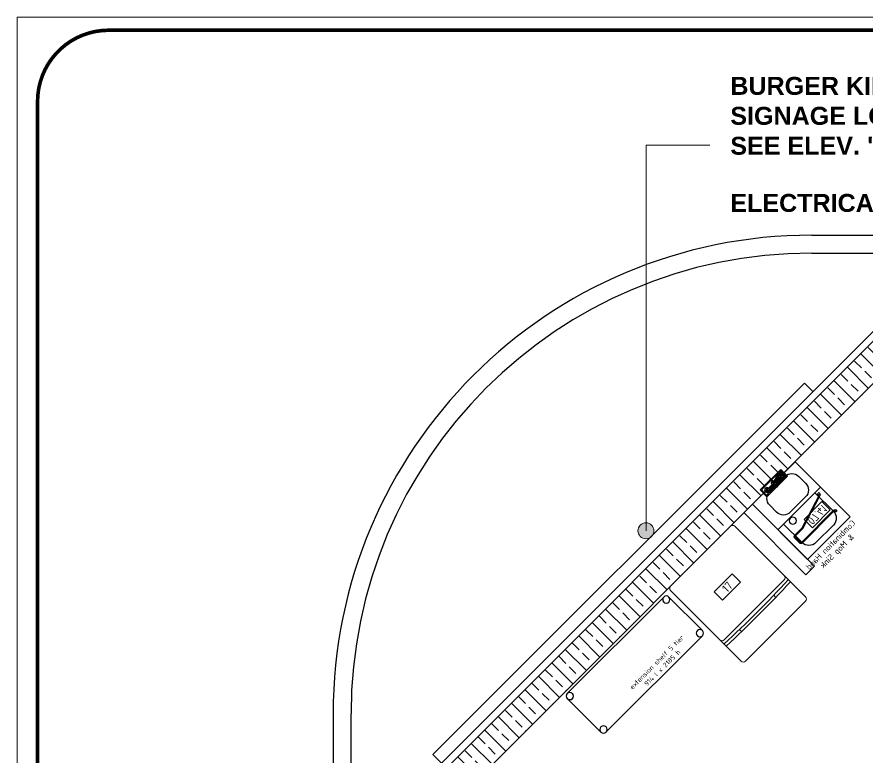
# Model space of a CAD drawing. Header units: inches. Extents: x 0 to 24647, y -6 to 17516.
# Drawn here: x 0 to 7110, y 11325 to 17516 of the extents above; entities that cross this region are included whole.
import ezdxf
from ezdxf.enums import TextEntityAlignment as Align

# ---------------------------------------------------------------- set-up
doc = ezdxf.new("R2010")
doc.units = ezdxf.units.IN
doc.header["$MEASUREMENT"] = 0
doc.linetypes.add('MITTE', pattern=[2, 1.25, -0.25, 0.25, -0.25])
for name, color, linetype in [('2', 251, 'Continuous'), ('410P', 4, 'Continuous'), ('A-TITL-BORD', 6, 'Continuous'), ('BK FAB', 130, 'Continuous'), ('BK ROUGGHIN', 160, 'Continuous'), ('BK ROUGHINTEXT', 6, 'Continuous'), ('dimline', 8, 'Continuous'), ('EQUIP', 1, 'Continuous'), ('Text Block', 150, 'Continuous'), ('WALL', 2, 'Continuous'), ('Xr-Site Floor Plans$0$a-sb_hatch', 8, 'Continuous'), ('Xr-Site Floor Plans$0$AFP-Kerb', 2, 'Continuous'), ('Xr-Site Floor Plans$0$CLADD', 4, 'Continuous'), ('Xr-Site Floor Plans$0$ISLAND', 7, 'Continuous'), ('Xr-Site Floor Plans$0$Xr_Site-Floor plans$0$a-site_counter', 8, 'Continuous'), ('Xr-Site Floor Plans$0$Xr_Site-Floor plans$0$a-site_sb-cladding', 1, 'Continuous'), ('Xr-Site Floor Plans$0$Xr_Site-Floor plans$0$AFP-Wall', 7, 'Continuous')]:
    doc.layers.add(name, color=color, linetype=linetype)
doc.layers.add('A-FURN-FIXD', color=1, linetype='Continuous', lineweight=15)
doc.styles.add('ARIAL', font='arial.ttf')
doc.styles.add('ISO', font='ISO8')
doc.styles.add('ISO8', font='isocp2.shx')

# ---------------------------------------------------------------- blocks, each defined once
blk = doc.blocks.new('POS_G')
at = {"layer": '410P'}
blk.add_lwpolyline([(-106.1, -49.5), (-106.1, 49.5), (106.1, 49.5), (106.1, -49.5)], close=True, dxfattribs=at)
at = {"layer": '410P', "color": 3, "style": 'ISO8'}
blk.add_attdef('POS', text='', height=70.7, dxfattribs=at).set_placement((0, 0), align=Align.MIDDLE)
blk = doc.blocks.new('ice machine')
at = {"layer": 'A-FURN-FIXD'}
for p, q in [((-25.4, 381.3, 0), (-863.6, 381.3, 0)), ((-889, 355.8, 0), (-889, -355.9, 0)), ((0, 355.8, 0), (0, -355.9, 0)), ((-689.7, 203.5, 0), (-664.3, 203.5, 0)), ((-689.7, -202.9, 0), (-664.3, -202.9, 0)), ((-863.6, -381.2, 0), (-25.4, -381.2, 0))]:
    blk.add_line(p, q, dxfattribs=at)
at = {"layer": 'A-FURN-FIXD', "linetype": 'Continuous'}
for p, q in [((-635, 355.8, 0), (-635, -355.9, 0)), ((-609.6, -381.2, 0), (-25.4, -381.2, 0))]:
    blk.add_line(p, q, dxfattribs=at)
at = {"layer": 'A-FURN-FIXD'}
for centre, major_axis, ratio, start_param, end_param in [((-863.6, 355.8, 0), (18, -18), 1, 2.356194, 3.926991), ((8750.8, 0), (0, -9448.9), 0.999344, 4.67203, 4.752748), ((8750.8, 0), (0, 9423.5), 0.999342, 1.530437, 1.611156), ((-863.6, -355.9, 0), (18, 18), 1, 2.356194, 3.926991)]:
    blk.add_ellipse(centre, major_axis=major_axis, ratio=ratio, start_param=start_param, end_param=end_param, dxfattribs=at)
at = {"layer": 'A-FURN-FIXD', "linetype": 'Continuous'}
for centre, major_axis in [((-609.6, 355.8, 0), (18, -18)), ((-609.6, -355.9, 0), (18, 18))]:
    blk.add_ellipse(centre, major_axis=major_axis, ratio=1, start_param=2.356194, end_param=3.926991, dxfattribs=at)
at = {"layer": 'A-FURN-FIXD', "extrusion": (0, 0, -1)}
for centre, major_axis, start_param, end_param in [((-25.4, 355.8, 0), (18, 18), 5.497787, 7.068583), ((-25.4, -355.9, 0), (18, -18), -0.785398, 0.785398)]:
    blk.add_ellipse(centre, major_axis=major_axis, ratio=1, start_param=start_param, end_param=end_param, dxfattribs=at)
at = {"color": 8}
ref = blk.add_blockref('POS_G', (-340.5, 23.9, 0), dxfattribs=dict(at, rotation=89.99999999997866))
ref.add_attrib('POS', '17', dxfattribs={"layer": '410P', "color": 3, "height": 70.71, "rotation": 270, "style": 'ISO8'}).set_placement((-340.5, 23.9, 0), align=Align.MIDDLE)
blk = doc.blocks.new('dfagsdg')
at = {"layer": 'EQUIP', "flags": 128}
for points in [[(-41856.1, -102151.1), (-41856.1, -103291.1)], [(-41826.1, -102121.1), (-41429.1, -102121.1)], [(-41429.1, -102121.1), (-41826.1, -102121.1)], [(-41399.1, -103291.1), (-41399.1, -102151.1)], [(-41826.1, -103321.1), (-41429.1, -103321.1)]]:
    blk.add_lwpolyline(points, dxfattribs=at)
at = {"layer": 'EQUIP'}
for centre in [(-41826.1, -102151.1), (-41429.1, -102151.1), (-41826.1, -103289.7), (-41429.1, -103291.1)]:
    blk.add_circle(centre, 30, dxfattribs=at)
at = {"layer": 'EQUIP', "style": 'ISO', "text_generation_flag": 2}
for s, p in [('extension shelf 5 tier', (-41742.8, -102578.1)), ('914 l x 2185 h', (-41809.5, -102578.1))]:
    blk.add_text(s, height=40, rotation=270, dxfattribs=at).set_placement(p, align=Align.MIDDLE)
blk = doc.blocks.new('POS-G-A')
at = {"layer": '410P'}
blk.add_lwpolyline([(-105, -49), (-105, 49), (105, 49), (105, -49)], close=True, dxfattribs=at)
at = {"layer": '410P', "color": 3, "style": 'ISO8'}
blk.add_attdef('POS', text='', height=70, dxfattribs=at).set_placement((0, 0), align=Align.MIDDLE_CENTER)
blk = doc.blocks.new('A$C53183CAD')
at = {"layer": 'BK ROUGGHIN'}
for p, q in [((-0.6203, 0.0195), (-0.6203, -0.0615)), ((-0.3773, 0.0195), (-0.6203, 0.0195)), ((-0.6122, 0.0114), (-0.6122, -0.0534)), ((-0.6088, 0.0114), (-0.6122, 0.0114)), ((-0.6088, 0.0114), (-0.5189, -0.0186)), ((-0.3854, 0.0114), (-0.5832, 0.0114)), ((-0.5832, 0.0114), (-0.5163, -0.0109)), ((-0.5794, 0.0114), (-0.5774, 0.0094)), ((-0.5722, 0.0114), (-0.5667, 0.0059)), ((-0.565, 0.0114), (-0.556, 0.0023)), ((-0.5579, 0.0114), (-0.5452, -0.0013)), ((-0.5507, 0.0114), (-0.5345, -0.0049)), ((-0.5436, 0.0114), (-0.5237, -0.0085)), ((-0.5364, 0.0114), (-0.5155, -0.0096)), ((-0.5292, 0.0114), (-0.5121, -0.0058)), ((-0.5221, 0.0114), (-0.5078, -0.0029)), ((-0.5149, 0.0114), (-0.5024, -0.0011)), ((-0.5078, 0.0114), (-0.4988, 0.0024)), ((-0.5006, 0.0114), (-0.4988, 0.0096)), ((-0.4988, 0.0096), (-0.4682, -0.021)), ((-0.4988, 0.0024), (-0.4953, -0.0011)), ((-0.4934, 0.0114), (-0.461, -0.021)), ((-0.4863, 0.0114), (-0.4539, -0.021)), ((-0.4791, 0.0114), (-0.4467, -0.021)), ((-0.472, 0.0114), (-0.4396, -0.021)), ((-0.4648, 0.0114), (-0.4374, -0.016)), ((-0.4576, 0.0114), (-0.4353, -0.0109)), ((-0.4505, 0.0114), (-0.4323, -0.0069)), ((-0.4433, 0.0114), (-0.4283, -0.0037)), ((-0.4362, 0.0114), (-0.4233, -0.0015)), ((-0.429, 0.0114), (-0.4168, -0.0008)), ((-0.4218, 0.0114), (-0.4056, -0.0048)), ((-0.4147, 0.0114), (-0.3854, -0.0179)), ((-0.4075, 0.0114), (-0.3854, -0.0108)), ((-0.4004, 0.0114), (-0.3854, -0.0036)), ((-0.3932, 0.0114), (-0.3854, 0.0036)), ((-0.386, 0.0114), (-0.3854, 0.0107)), ((-0.3854, -0.0534), (-0.3854, 0.0114)), ((-0.3773, -0.0615), (-0.3773, 0.0195)), ((-0.6203, -0.0615), (-0.3773, -0.0615)), ((-0.6122, -0.0534), (-0.4144, -0.0534)), ((-0.4813, -0.0312), (-0.4144, -0.0534)), ((-0.4788, -0.0175), (-0.4754, -0.021)), ((-0.4787, -0.0235), (-0.3888, -0.0534)), ((-0.4754, -0.021), (-0.47, -0.0264)), ((-0.4682, -0.021), (-0.4593, -0.0299)), ((-0.461, -0.021), (-0.4486, -0.0335)), ((-0.4539, -0.021), (-0.4378, -0.0371)), ((-0.4467, -0.021), (-0.4271, -0.0407)), ((-0.4396, -0.021), (-0.438, -0.0226)), ((-0.4194, -0.0412), (-0.4163, -0.0443)), ((-0.4128, -0.0407), (-0.4056, -0.0478)), ((-0.4077, -0.0386), (-0.3949, -0.0514)), ((-0.4036, -0.0355), (-0.3857, -0.0534)), ((-0.4016, -0.0089), (-0.3894, -0.021)), ((-0.4005, -0.0315), (-0.3854, -0.0466)), ((-0.3983, -0.0265), (-0.3854, -0.0394)), ((-0.3976, -0.0201), (-0.3966, -0.021)), ((-0.3966, -0.021), (-0.3854, -0.0322)), ((-0.3894, -0.021), (-0.3854, -0.0251)), ((-0.3888, -0.0534), (-0.3854, -0.0534))]:
    blk.add_line(p, q, dxfattribs=at)
at = {"layer": 'BK ROUGGHIN', "linetype": 'MITTE', "ltscale": 0.5}
for p, q in [((-0.4988, -0.0696), (-0.4988, 0.0276)), ((-0.6284, -0.021), (-0.3692, -0.021))]:
    blk.add_line(p, q, dxfattribs=at)
at = {"layer": 'BK ROUGGHIN'}
for centre, radius in [((-0.5798, -0.021), 0.0202), ((-0.5798, -0.021), 0.0121), ((-0.4988, -0.021), 0.0121), ((-0.4178, -0.021), 0.0202), ((-0.4178, -0.021), 0.0121)]:
    blk.add_circle(centre, radius, dxfattribs=at)
for start, end in [(173.10201, 330.02809), (353.10201, 150.02809)]:
    blk.add_arc((-0.4988, -0.021), 0.0202, start, end, dxfattribs=at)
blk = doc.blocks.new('07.41')
at = {"layer": 'BK FAB'}
for p, q in [((48472.6, 59019.5), (48975.6, 59019.9)), ((48472.6, 59019.5), (48473.2, 58369.5)), ((48976.2, 58369.9), (48975.6, 59019.9)), ((48618.9, 58993.2), (48798.9, 58993.3)), ((48538, 58831), (48537.9, 58912.1)), ((48880, 58831.3), (48879.9, 58912.4)), ((48619.1, 58750.1), (48799.1, 58750.3)), ((48472.9, 58719.5), (48975.9, 58719.9)), ((48514.4, 58683), (48514.4, 58697)), ((48514.9, 58697.5), (48528.9, 58697.5)), ((48528.9, 58682.5), (48514.9, 58682.5)), ((48820.5, 58579.1), (48527.7, 58671.5)), ((48529.4, 58697), (48529.4, 58683)), ((48820.5, 58587.4), (48530.1, 58679.1)), ((48539, 58500.3), (48538.9, 58719.5)), ((48909.3, 58500.6), (48909.2, 58719.8)), ((48912, 58578.8), (48822.3, 58578.8)), ((48912, 58586.8), (48824.8, 58586.8)), ((48918, 58512.9), (48918, 58572.9)), ((48926, 58512.9), (48926, 58572.9)), ((48514.6, 58483), (48514.6, 58497)), ((48515.1, 58497.5), (48529.1, 58497.5)), ((48529.1, 58482.5), (48515.1, 58482.5)), ((48529.6, 58497), (48529.6, 58483)), ((48532, 58506.5), (48912, 58506.8)), ((48532.1, 58498.5), (48912.1, 58498.8)), ((48620.1, 58419.3), (48828.4, 58419.5)), ((48473.2, 58369.5), (48976.2, 58369.9))]:
    blk.add_line(p, q, dxfattribs=at)
blk.add_circle((48834.5, 58685.2), 30, dxfattribs=at)
for centre, radius, start, end in [((48618.9, 58912.2), 81, 90.04884, 180.04884), ((48798.9, 58912.3), 81, 0.04884, 90.04884), ((48619, 58831.1), 81, 180.04884, 270.04884), ((48799, 58831.3), 81, 270.04884, 0.04884), ((48514.9, 58697), 0.5, 90.04884, 180.04884), ((48514.9, 58683), 0.5, 180.04884, 270.04884), ((48531.9, 58684.8), 14, 189.59897, 252.47758), ((48531.9, 58684.8), 6, 202.82452, 252.47758), ((48528.9, 58697), 0.5, 0.04884, 90.04884), ((48528.9, 58683), 0.5, 270.04884, 0.04884), ((48824.7, 58600.8), 14, 252.47758, 270.04884), ((48822.3, 58584.8), 6, 252.47758, 270.04884), ((48912, 58572.8), 14, 0.04884, 90.04884), ((48912, 58572.8), 6, 0.04884, 90.04884), ((48515.1, 58497), 0.5, 90.04884, 180.04884), ((48515.1, 58483), 0.5, 180.04884, 270.04884), ((48532.1, 58492.5), 14, 90.04884, 159.12401), ((48532.1, 58492.5), 6, 90.04884, 123.60615), ((48529.1, 58497), 0.5, 0.04884, 90.04884), ((48529.1, 58483), 0.5, 270.04884, 0.04884), ((48620, 58500.3), 81, 180.04884, 270.04884), ((48828.3, 58500.5), 81, 270.04884, 0.04884), ((48912, 58512.8), 6, 270.04884, 0.04884), ((48912, 58512.8), 14, 270.04884, 0.04884)]:
    blk.add_arc(centre, radius, start, end, dxfattribs=at)
at = {"layer": '410P', "color": 8}
ref = blk.add_blockref('POS-G-A', (48654.8, 58576), dxfattribs=dict(at, rotation=180.0040000004058))
ref.add_attrib('POS', '07.41', dxfattribs={"color": 3, "height": 70, "rotation": 180.004, "style": 'ISO8'}).set_placement((48654.8, 58576), align=Align.MIDDLE_CENTER)
at = {"layer": 'BK ROUGHINTEXT', "color": 8, "xscale": 1000.000000000002, "yscale": 1000.000000000002, "zscale": 1000.000000000002, "rotation": 180.0488388256034}
blk.add_blockref('A$C53183CAD', (48225.3, 58998.2), dxfattribs=at)
at = {"layer": 'Text Block', "style": 'ISO8'}
for s, p in [('Combination Hand', (48754.5, 58294.5)), ('& Mop Sink', (48754.5, 58220.3))]:
    blk.add_text(s, height=50, rotation=359.99579, dxfattribs=at).set_placement(p, align=Align.CENTER)

msp = doc.modelspace()

# ---------------------------------------------------------------- hatches: boundary and pattern name
at = {"lineweight": 0}
h = msp.add_hatch(color=8, dxfattribs=at)
edge = h.paths.add_edge_path()
edge.add_arc((5254.7, 13223.5), 66.7, 0, 360)
at = {"layer": 'Xr-Site Floor Plans$0$a-sb_hatch'}
h = msp.add_hatch(dxfattribs=at)
h.set_pattern_fill('ANSI33', color=256, scale=25, angle=270, style=0)
h.set_pattern_definition([(315, (-859.49, 19693.01), (112.2532, 112.2532), []), (315, (-859.49, 19580.76), (112.2532, 112.2532), [79.375, -39.6875])])
h.paths.add_polyline_path([(7240.2, 14693), (7240.2, 14893), (7240.2, 14893), (3040.2, 10693), (3040.2, 10693), (3240.2, 10693), (3240.2, 10589.4), (3290.2, 10589.4), (7343.8, 14643), (7343.8, 14693)])

# ---------------------------------------------------------------- linework, layer by layer
at = {"color": 8, "lineweight": 0}
msp.add_lwpolyline([(5787.5, 16443.8), (5256.6, 16443.8), (5256.6, 13222.7)], dxfattribs=at)
msp.add_circle((5254.7, 13223.5), 66.7, dxfattribs=at)
at = {"layer": 'A-TITL-BORD', "color": 1, "const_width": 30.3, "elevation": 0}
msp.add_lwpolyline([(20934, 104.4), (765.5, 104.4, -0.414214), (171.3, 698.7), (171.3, 16811, -0.414214), (765.5, 17405.2), (20934, 17405.2)], format="xyb", close=True, dxfattribs=at)
at = {"layer": 'DEFPOINTS', "linetype": 'Continuous', "lineweight": 18, "elevation": 0}
msp.add_lwpolyline([(-0.4, -6), (24647.2, -6), (24647.2, 17515.6), (-0.4, 17515.6)], close=True, dxfattribs=at)
at = {"layer": 'Xr-Site Floor Plans$0$AFP-Kerb', "color": 2}
for p, q in [((6640.5, 15693), (11830.2, 15693)), ((2640.5, 11693), (2640.5, 1293))]:
    msp.add_line(p, q, dxfattribs=at)
msp.add_arc((6640.5, 11693), 4000, 90, 180, dxfattribs=at)
at = {"layer": 'Xr-Site Floor Plans$0$CLADD'}
for p, q in [((6579.4, 14458), (3475.2, 11353.8)), ((6650.1, 14387.3), (6579.4, 14458)), ((3545.9, 11283.1), (3475.2, 11353.8))]:
    msp.add_line(p, q, dxfattribs=at)
at = {"layer": 'Xr-Site Floor Plans$0$ISLAND', "color": 8, "linetype": 'Continuous'}
for p, q in [((6640.5, 15543), (11830.2, 15543)), ((2790.5, 6505.5), (2790.5, 11693))]:
    msp.add_line(p, q, dxfattribs=at)
msp.add_arc((6640.5, 11693), 3850, 90, 180, dxfattribs=at)
at = {"layer": 'Xr-Site Floor Plans$0$Xr_Site-Floor plans$0$a-site_counter', "ltscale": 2}
for p, q in [((6662.4, 12927.3), (6145.2, 13444.5)), ((6591.7, 12856.6), (6074.5, 13373.8)), ((6591.7, 12856.6), (6662.4, 12927.3))]:
    msp.add_line(p, q, dxfattribs=at)
at = {"layer": 'Xr-Site Floor Plans$0$Xr_Site-Floor plans$0$a-site_sb-cladding', "color": 8}
msp.add_line((7215.8, 14953), (2980.2, 10717.4), dxfattribs=at)
at = {"layer": 'Xr-Site Floor Plans$0$Xr_Site-Floor plans$0$AFP-Wall'}
for points in [[(2890.5, 6255.5), (3290.2, 6255.5), (3290.2, 10589.4), (7343.8, 14643), (10240.7, 14643), (10240.7, 14953)], [(10240.7, 14893), (7240.2, 14893), (3040.2, 10693), (3040.2, 6255.5)]]:
    msp.add_lwpolyline(points, dxfattribs=at)

# ---------------------------------------------------------------- block references
at = {"xscale": -1, "rotation": 315}
msp.add_blockref('dfagsdg', (48361.5, 114175.5), dxfattribs=at)
at = {"layer": '2', "xscale": -1, "rotation": 45.04883882559937}
msp.add_blockref('07.41', (82515.6, 6407.2), dxfattribs=at)
at = {"layer": 'WALL', "linetype": 'ByBlock', "xscale": 0.9968349730249354, "yscale": 0.9968349730249354, "zscale": 0.9968349730249354, "rotation": 134.9999999999999}
msp.add_blockref('ice machine', (5711.4, 13010.6, 0), dxfattribs=at)

# ---------------------------------------------------------------- texts
at = {"layer": 'dimline', "lineweight": 0, "char_height": 150, "width": 10928, "attachment_point": 1, "style": 'ARIAL'}
for s, insert in [('\\pt21;{\\fArial|b1|i0|c0|p34;BURGER KING\\PSIGNAGE LOGO\\PSEE ELEV. "C"}', (5959.6, 17015.4)), ('\\pt21;{\\fArial|b1|i0|c0|p34;ELECTRICAL DB}', (5959.6, 16037.7))]:
    msp.add_mtext(s, dxfattribs=dict(at, insert=insert))

doc.saveas('drawing.dxf')
